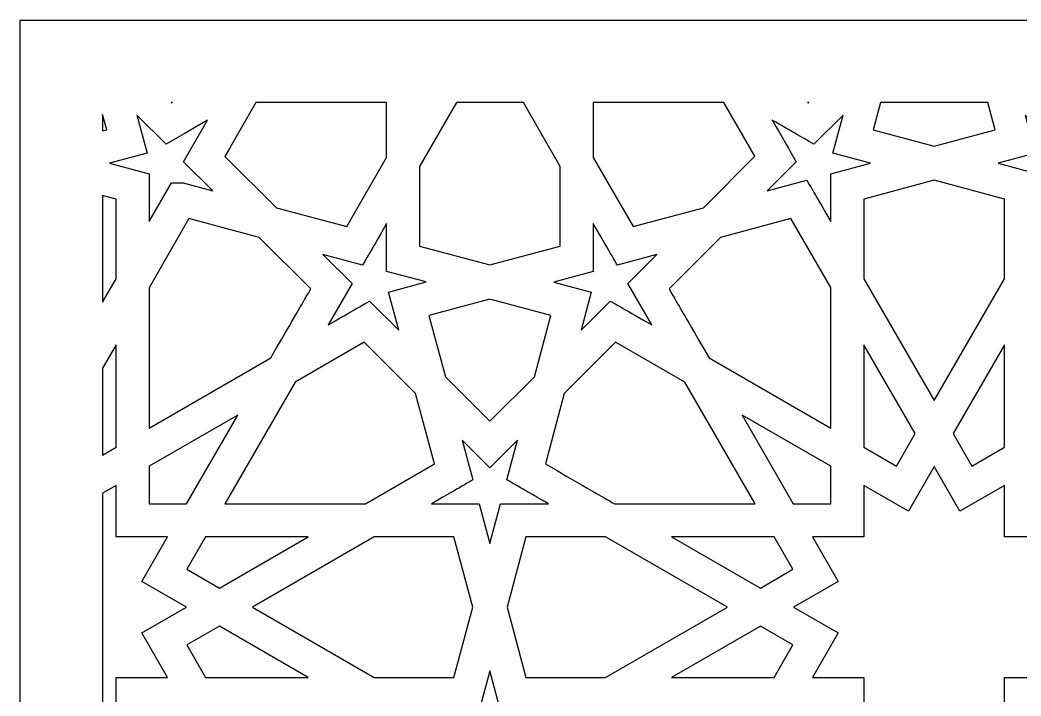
# Model space of a CAD drawing. Header units: millimetres. Extents: x -64 to 64, y -64 to 64.
# Drawn here: x -63.5 to -16.7, y 31.87 to 63.5 of the extents above; entities that cross this region are included whole.
import ezdxf

# ---------------------------------------------------------------- set-up
doc = ezdxf.new("R2010")
doc.units = ezdxf.units.MM
doc.header["$MEASUREMENT"] = 0
doc.layers.add('layer 1', color=7, linetype='Continuous')

msp = doc.modelspace()

# ---------------------------------------------------------------- linework, layer by layer
at = {"layer": 'layer 1', "color": 250}
for points, knots in [([(63.5, 63.5004), (63.5, 63.5004), (-63.5, 63.5004), (-63.5, 63.5004), (-63.5, 63.5004), (-63.5, 63.5004), (-63.5, -63.5), (-63.5, -63.5), (-63.5, -63.5), (-63.5, -63.5), (63.5, -63.5), (63.5, -63.5), (63.5, -63.5), (63.5, -57.5078), (63.5, 58.6684), (63.5, 63.5004)], [0, 0, 0, 0, 0.2, 0.2, 0.2, 0.2, 0.4, 0.4, 0.4, 0.4, 0.6, 0.6, 0.6, 0.6, 1, 1, 1, 1]), ([(-56.3766, 59.6417), (-56.3766, 59.6417), (-56.4154, 59.6184), (-56.4154, 59.6184), (-56.4154, 59.6184), (-56.4154, 59.6184), (-56.4385, 59.6417), (-56.4385, 59.6417), (-56.4385, 59.6417), (-56.4385, 59.6417), (-56.3766, 59.6417), (-56.3766, 59.6417)], [0, 0, 0, 0, 0.25, 0.25, 0.25, 0.25, 0.5, 0.5, 0.5, 0.5, 1, 1, 1, 1]), ([(-53.7104, 57.4883), (-53.7104, 57.4883), (-52.4678, 59.6417), (-52.4678, 59.6417), (-52.4678, 59.6417), (-52.4678, 59.6417), (-46.3633, 59.6417), (-46.3633, 59.6417), (-46.3633, 59.6417), (-46.3633, 59.6417), (-46.3633, 57.0639), (-46.3633, 57.0639), (-46.3633, 57.0639), (-46.3633, 57.0639), (-48.2271, 53.8342), (-48.2271, 53.8342), (-48.2271, 53.8342), (-48.2271, 53.8342), (-51.5147, 54.7176), (-51.5147, 54.7176), (-51.5147, 54.7176), (-51.5147, 54.7176), (-53.9226, 57.1218), (-53.9226, 57.1218), (-53.9226, 57.1218), (-53.9226, 57.1218), (-53.7104, 57.4883), (-53.7104, 57.4883)], [0, 0, 0, 0, 0.125, 0.125, 0.125, 0.125, 0.25, 0.25, 0.25, 0.25, 0.375, 0.375, 0.375, 0.375, 0.5, 0.5, 0.5, 0.5, 0.625, 0.625, 0.625, 0.625, 0.75, 0.75, 0.75, 0.75, 1, 1, 1, 1]), ([(-44.8197, 56.6512), (-44.8197, 56.6512), (-43.0911, 59.6417), (-43.0911, 59.6417), (-43.0911, 59.6417), (-43.0911, 59.6417), (-39.9655, 59.6417), (-39.9655, 59.6417), (-39.9655, 59.6417), (-39.9655, 59.6417), (-38.2404, 56.6512), (-38.2404, 56.6512), (-38.2404, 56.6512), (-38.2404, 56.6512), (-38.2404, 52.9234), (-38.2404, 52.9234), (-38.2404, 52.9234), (-38.2404, 52.9234), (-41.5282, 52.0397), (-41.5282, 52.0397), (-41.5282, 52.0397), (-41.5282, 52.0397), (-44.8197, 52.9234), (-44.8197, 52.9234), (-44.8197, 52.9234), (-44.8197, 52.9234), (-44.8197, 56.6512), (-44.8197, 56.6512)], [0, 0, 0, 0, 0.125, 0.125, 0.125, 0.125, 0.25, 0.25, 0.25, 0.25, 0.375, 0.375, 0.375, 0.375, 0.5, 0.5, 0.5, 0.5, 0.625, 0.625, 0.625, 0.625, 0.75, 0.75, 0.75, 0.75, 1, 1, 1, 1]), ([(-36.6969, 59.6417), (-36.6969, 59.6417), (-30.5924, 59.6417), (-30.5924, 59.6417), (-30.5924, 59.6417), (-30.5924, 59.6417), (-29.1376, 57.1257), (-29.1376, 57.1257), (-29.1376, 57.1257), (-29.1376, 57.1257), (-31.5454, 54.7176), (-31.5454, 54.7176), (-31.5454, 54.7176), (-31.5454, 54.7176), (-34.8333, 53.8342), (-34.8333, 53.8342), (-34.8333, 53.8342), (-34.8333, 53.8342), (-36.6969, 57.0639), (-36.6969, 57.0639), (-36.6969, 57.0639), (-36.6969, 57.0639), (-36.6969, 59.6417), (-36.6969, 59.6417)], [0, 0, 0, 0, 0.1428571, 0.1428571, 0.1428571, 0.1428571, 0.2857143, 0.2857143, 0.2857143, 0.2857143, 0.4285714, 0.4285714, 0.4285714, 0.4285714, 0.5714286, 0.5714286, 0.5714286, 0.5714286, 0.7142857, 0.7142857, 0.7142857, 0.7142857, 1, 1, 1, 1]), ([(-26.6178, 59.6417), (-26.6178, 59.6417), (-26.6411, 59.6184), (-26.6411, 59.6184), (-26.6411, 59.6184), (-26.6411, 59.6184), (-26.6795, 59.6417), (-26.6795, 59.6417), (-26.6795, 59.6417), (-26.6795, 59.6417), (-26.6178, 59.6417), (-26.6178, 59.6417)], [0, 0, 0, 0, 0.25, 0.25, 0.25, 0.25, 0.5, 0.5, 0.5, 0.5, 1, 1, 1, 1]), ([(-23.2646, 59.6417), (-23.2646, 59.6417), (-18.2559, 59.6417), (-18.2559, 59.6417), (-18.2559, 59.6417), (-18.2559, 59.6417), (-17.9126, 58.3604), (-17.9126, 58.3604), (-17.9126, 58.3604), (-17.9126, 58.3604), (-20.7525, 57.6001), (-20.7525, 57.6001), (-20.7525, 57.6001), (-20.7525, 57.6001), (-23.6079, 58.3643), (-23.6079, 58.3643), (-23.6079, 58.3643), (-23.6079, 58.3643), (-23.2646, 59.6417), (-23.2646, 59.6417)], [0, 0, 0, 0, 0.1666667, 0.1666667, 0.1666667, 0.1666667, 0.3333333, 0.3333333, 0.3333333, 0.3333333, 0.5, 0.5, 0.5, 0.5, 0.6666667, 0.6666667, 0.6666667, 0.6666667, 1, 1, 1, 1]), ([(-59.6412, 59.086), (-59.6412, 59.086), (-59.4483, 58.3643), (-59.4483, 58.3643), (-59.4483, 58.3643), (-59.4483, 58.3643), (-59.6412, 58.3142), (-59.6412, 58.3142), (-59.6412, 58.3142), (-59.6412, 58.3142), (-59.6412, 59.086), (-59.6412, 59.086)], [0, 0, 0, 0, 0.25, 0.25, 0.25, 0.25, 0.5, 0.5, 0.5, 0.5, 1, 1, 1, 1]), ([(-57.5575, 57.2721), (-57.5575, 57.2721), (-58.0361, 59.055), (-58.0361, 59.055), (-58.0361, 59.055), (-58.0361, 59.055), (-56.67, 57.689), (-56.67, 57.689), (-56.67, 57.689), (-56.67, 57.689), (-56.1569, 57.9861), (-56.1569, 57.9861), (-56.1569, 57.9861), (-56.1569, 57.9861), (-55.8287, 58.1752), (-55.8287, 58.1752), (-55.8287, 58.1752), (-55.8287, 58.1752), (-54.7329, 58.8081), (-54.7329, 58.8081), (-54.7329, 58.8081), (-54.7329, 58.8081), (-55.5548, 57.3842), (-55.5548, 57.3842), (-55.5548, 57.3842), (-55.5548, 57.3842), (-55.8519, 56.871), (-55.8519, 56.871), (-55.8519, 56.871), (-55.8519, 56.871), (-54.4897, 55.5089), (-54.4897, 55.5089), (-54.4897, 55.5089), (-54.4897, 55.5089), (-55.8752, 55.8793), (-55.8752, 55.8793), (-55.8752, 55.8793), (-55.8752, 55.8793), (-56.4191, 55.8793), (-56.4191, 55.8793), (-56.4191, 55.8793), (-56.4191, 55.8793), (-57.4687, 54.0657), (-57.4687, 54.0657), (-57.4687, 54.0657), (-57.4687, 54.0657), (-57.4687, 56.3076), (-57.4687, 56.3076), (-57.4687, 56.3076), (-57.4687, 56.3076), (-59.3132, 56.8015), (-59.3132, 56.8015), (-59.3132, 56.8015), (-59.3132, 56.8015), (-57.5575, 57.2721), (-57.5575, 57.2721)], [0, 0, 0, 0, 0.0666667, 0.0666667, 0.0666667, 0.0666667, 0.1333333, 0.1333333, 0.1333333, 0.1333333, 0.2, 0.2, 0.2, 0.2, 0.2666667, 0.2666667, 0.2666667, 0.2666667, 0.3333333, 0.3333333, 0.3333333, 0.3333333, 0.4, 0.4, 0.4, 0.4, 0.4666667, 0.4666667, 0.4666667, 0.4666667, 0.5333333, 0.5333333, 0.5333333, 0.5333333, 0.6, 0.6, 0.6, 0.6, 0.6666667, 0.6666667, 0.6666667, 0.6666667, 0.7333333, 0.7333333, 0.7333333, 0.7333333, 0.8, 0.8, 0.8, 0.8, 0.8666667, 0.8666667, 0.8666667, 0.8666667, 1, 1, 1, 1]), ([(-27.5054, 57.3842), (-27.5054, 57.3842), (-27.5015, 57.3842), (-27.5015, 57.3842), (-27.5015, 57.3842), (-27.6278, 57.5941), (-28.2046, 58.5957), (-28.3272, 58.8081), (-28.3272, 58.8081), (-27.384, 58.2676), (-27.7943, 58.5043), (-26.3864, 57.689), (-26.3864, 57.689), (-26.3864, 57.689), (-25.0204, 59.055), (-25.0204, 59.055), (-25.0204, 59.055), (-25.0204, 59.055), (-25.4988, 57.2721), (-25.4988, 57.2721), (-25.4988, 57.2721), (-25.4988, 57.2721), (-23.7395, 56.8015), (-23.7395, 56.8015), (-23.7395, 56.8015), (-23.7395, 56.8015), (-25.5916, 56.3037), (-25.5916, 56.3037), (-25.5916, 56.3037), (-25.5916, 56.3037), (-25.5916, 54.0657), (-25.5916, 54.0657), (-25.5916, 54.0657), (-26.9483, 56.4162), (-26.0057, 54.7836), (-26.7144, 56.0066), (-26.7144, 56.0066), (-26.7144, 56.0066), (-28.5703, 55.5089), (-28.5703, 55.5089), (-28.5703, 55.5089), (-28.5703, 55.5089), (-27.2083, 56.871), (-27.2083, 56.871), (-27.2083, 56.871), (-27.2083, 56.871), (-27.5054, 57.3842), (-27.5054, 57.3842)], [0, 0, 0, 0, 0.0769231, 0.0769231, 0.0769231, 0.0769231, 0.1538462, 0.1538462, 0.1538462, 0.1538462, 0.2307692, 0.2307692, 0.2307692, 0.2307692, 0.3076923, 0.3076923, 0.3076923, 0.3076923, 0.3846154, 0.3846154, 0.3846154, 0.3846154, 0.4615385, 0.4615385, 0.4615385, 0.4615385, 0.5384615, 0.5384615, 0.5384615, 0.5384615, 0.6153846, 0.6153846, 0.6153846, 0.6153846, 0.6923077, 0.6923077, 0.6923077, 0.6923077, 0.7692308, 0.7692308, 0.7692308, 0.7692308, 0.8461538, 0.8461538, 0.8461538, 0.8461538, 1, 1, 1, 1]), ([(-16.0218, 57.2685), (-16.0218, 57.2685), (-16.5001, 59.055), (-16.5001, 59.055), (-16.5001, 59.055), (-16.5001, 59.055), (-15.1342, 57.689), (-15.1342, 57.689), (-15.1342, 57.689), (-14.0039, 58.3431), (-15.203, 57.6488), (-13.1932, 58.8081), (-13.1932, 58.8081), (-14.1584, 57.1359), (-13.9305, 57.5306), (-14.3122, 56.871), (-14.3122, 56.871), (-14.3122, 56.871), (-12.9501, 55.5089), (-12.9501, 55.5089), (-12.9501, 55.5089), (-12.9501, 55.5089), (-14.81, 56.0066), (-14.81, 56.0066), (-14.81, 56.0066), (-14.9599, 55.7368), (-14.7828, 56.0469), (-15.929, 54.0657), (-15.929, 54.0657), (-15.929, 54.0657), (-15.929, 56.3076), (-15.929, 56.3076), (-15.929, 56.3076), (-15.929, 56.3076), (-17.7698, 56.8015), (-17.7698, 56.8015), (-17.7698, 56.8015), (-17.7698, 56.8015), (-16.0218, 57.2685), (-16.0218, 57.2685)], [0, 0, 0, 0, 0.0909091, 0.0909091, 0.0909091, 0.0909091, 0.1818182, 0.1818182, 0.1818182, 0.1818182, 0.2727273, 0.2727273, 0.2727273, 0.2727273, 0.3636364, 0.3636364, 0.3636364, 0.3636364, 0.4545455, 0.4545455, 0.4545455, 0.4545455, 0.5454545, 0.5454545, 0.5454545, 0.5454545, 0.6363636, 0.6363636, 0.6363636, 0.6363636, 0.7272727, 0.7272727, 0.7272727, 0.7272727, 0.8181818, 0.8181818, 0.8181818, 0.8181818, 1, 1, 1, 1]), ([(-20.7603, 45.696), (-20.7603, 45.696), (-24.0478, 51.3916), (-24.0478, 51.3916), (-24.0478, 51.3916), (-24.0478, 51.3916), (-24.0478, 55.1191), (-24.0478, 55.1191), (-24.0478, 55.1191), (-24.0478, 55.1191), (-20.7603, 56.0028), (-20.7603, 56.0028), (-20.7603, 56.0028), (-20.7603, 56.0028), (-17.4727, 55.1229), (-17.4727, 55.1229), (-17.4727, 55.1229), (-17.4727, 55.1229), (-17.4727, 51.3916), (-17.4727, 51.3916), (-17.4727, 51.3916), (-17.4727, 51.3916), (-20.7603, 45.696), (-20.7603, 45.696)], [0, 0, 0, 0, 0.1428571, 0.1428571, 0.1428571, 0.1428571, 0.2857143, 0.2857143, 0.2857143, 0.2857143, 0.4285714, 0.4285714, 0.4285714, 0.4285714, 0.5714286, 0.5714286, 0.5714286, 0.5714286, 0.7142857, 0.7142857, 0.7142857, 0.7142857, 1, 1, 1, 1]), ([(-59.6412, 55.2926), (-59.6412, 55.2926), (-59.0123, 55.1229), (-59.0123, 55.1229), (-59.0123, 55.1229), (-59.0123, 55.1229), (-59.0123, 51.3916), (-59.0123, 51.3916), (-59.0123, 51.3916), (-59.0123, 51.3916), (-59.6412, 50.3033), (-59.6412, 50.3033), (-59.6412, 50.3033), (-59.6412, 50.3033), (-59.6412, 55.2926), (-59.6412, 55.2926)], [0, 0, 0, 0, 0.2, 0.2, 0.2, 0.2, 0.4, 0.4, 0.4, 0.4, 0.6, 0.6, 0.6, 0.6, 1, 1, 1, 1]), ([(-51.7693, 47.691), (-51.7693, 47.691), (-57.4687, 44.4031), (-57.4687, 44.4031), (-57.4687, 44.4031), (-57.4687, 44.4031), (-57.4687, 50.9746), (-57.4687, 50.9746), (-57.4687, 50.9746), (-57.4687, 50.9746), (-55.6012, 54.2085), (-55.6012, 54.2085), (-55.6012, 54.2085), (-55.6012, 54.2085), (-52.3135, 53.3287), (-52.3135, 53.3287), (-52.3135, 53.3287), (-52.3135, 53.3287), (-49.9055, 50.9207), (-49.9055, 50.9207), (-49.9055, 50.9207), (-50.577, 49.7593), (-50.222, 50.3728), (-51.7693, 47.691)], [0, 0, 0, 0, 0.1428571, 0.1428571, 0.1428571, 0.1428571, 0.2857143, 0.2857143, 0.2857143, 0.2857143, 0.4285714, 0.4285714, 0.4285714, 0.4285714, 0.5714286, 0.5714286, 0.5714286, 0.5714286, 0.7142857, 0.7142857, 0.7142857, 0.7142857, 1, 1, 1, 1]), ([(-44.5149, 51.2449), (-44.5149, 51.2449), (-46.2668, 50.7742), (-46.2668, 50.7742), (-46.2668, 50.7742), (-46.2668, 50.7742), (-45.7882, 48.9874), (-45.7882, 48.9874), (-45.7882, 48.9874), (-45.7882, 48.9874), (-47.158, 50.3534), (-47.158, 50.3534), (-47.158, 50.3534), (-47.816, 49.9724), (-47.4226, 50.1999), (-49.0954, 49.2344), (-49.0954, 49.2344), (-49.0954, 49.2344), (-47.9761, 51.1754), (-47.9761, 51.1754), (-47.9761, 51.1754), (-47.9761, 51.1754), (-49.3384, 52.5336), (-49.3384, 52.5336), (-49.3384, 52.5336), (-49.3384, 52.5336), (-47.4822, 52.0358), (-47.4822, 52.0358), (-47.4822, 52.0358), (-46.9907, 52.8849), (-47.3163, 52.3201), (-46.3633, 53.9768), (-46.3633, 53.9768), (-46.3633, 53.9768), (-46.3633, 51.7387), (-46.3633, 51.7387), (-46.3633, 51.7387), (-46.3633, 51.7387), (-44.5149, 51.2449), (-44.5149, 51.2449)], [0, 0, 0, 0, 0.0909091, 0.0909091, 0.0909091, 0.0909091, 0.1818182, 0.1818182, 0.1818182, 0.1818182, 0.2727273, 0.2727273, 0.2727273, 0.2727273, 0.3636364, 0.3636364, 0.3636364, 0.3636364, 0.4545455, 0.4545455, 0.4545455, 0.4545455, 0.5454545, 0.5454545, 0.5454545, 0.5454545, 0.6363636, 0.6363636, 0.6363636, 0.6363636, 0.7272727, 0.7272727, 0.7272727, 0.7272727, 0.8181818, 0.8181818, 0.8181818, 0.8181818, 1, 1, 1, 1]), ([(-36.6969, 51.7387), (-36.6969, 51.7387), (-36.6969, 53.9768), (-36.6969, 53.9768), (-36.6969, 53.9768), (-35.559, 52.0083), (-35.7397, 52.3236), (-35.5779, 52.0358), (-35.5779, 52.0358), (-35.5779, 52.0358), (-33.7219, 52.5336), (-33.7219, 52.5336), (-33.7219, 52.5336), (-33.7219, 52.5336), (-35.0802, 51.1754), (-35.0802, 51.1754), (-35.0802, 51.1754), (-35.0802, 51.1754), (-33.9611, 49.2344), (-33.9611, 49.2344), (-33.9611, 49.2344), (-36.2271, 50.5404), (-34.8017, 49.7166), (-35.902, 50.3534), (-35.902, 50.3534), (-35.902, 50.3534), (-37.2679, 48.9913), (-37.2679, 48.9913), (-37.2679, 48.9913), (-37.2679, 48.9913), (-36.7896, 50.77), (-36.7896, 50.77), (-36.7896, 50.77), (-36.7896, 50.77), (-38.5492, 51.241), (-38.5492, 51.241), (-38.5492, 51.241), (-38.5492, 51.241), (-36.6969, 51.7387), (-36.6969, 51.7387)], [0, 0, 0, 0, 0.0909091, 0.0909091, 0.0909091, 0.0909091, 0.1818182, 0.1818182, 0.1818182, 0.1818182, 0.2727273, 0.2727273, 0.2727273, 0.2727273, 0.3636364, 0.3636364, 0.3636364, 0.3636364, 0.4545455, 0.4545455, 0.4545455, 0.4545455, 0.5454545, 0.5454545, 0.5454545, 0.5454545, 0.6363636, 0.6363636, 0.6363636, 0.6363636, 0.7272727, 0.7272727, 0.7272727, 0.7272727, 0.8181818, 0.8181818, 0.8181818, 0.8181818, 1, 1, 1, 1]), ([(-25.5916, 44.4031), (-25.5916, 44.4031), (-31.2868, 47.691), (-31.2868, 47.691), (-31.2868, 47.691), (-32.8101, 50.3252), (-32.3554, 49.5388), (-33.1546, 50.9207), (-33.1546, 50.9207), (-33.1546, 50.9207), (-30.7468, 53.3287), (-30.7468, 53.3287), (-30.7468, 53.3287), (-30.7468, 53.3287), (-27.4553, 54.2085), (-27.4553, 54.2085), (-27.4553, 54.2085), (-27.4553, 54.2085), (-25.5916, 50.9785), (-25.5916, 50.9785), (-25.5916, 50.9785), (-25.5916, 50.9785), (-25.5916, 44.4031), (-25.5916, 44.4031)], [0, 0, 0, 0, 0.1428571, 0.1428571, 0.1428571, 0.1428571, 0.2857143, 0.2857143, 0.2857143, 0.2857143, 0.4285714, 0.4285714, 0.4285714, 0.4285714, 0.5714286, 0.5714286, 0.5714286, 0.5714286, 0.7142857, 0.7142857, 0.7142857, 0.7142857, 1, 1, 1, 1]), ([(-39.4484, 46.8073), (-39.4484, 46.8073), (-41.5282, 44.7312), (-41.5282, 44.7312), (-41.5282, 44.7312), (-41.5282, 44.7312), (-43.608, 46.8111), (-43.608, 46.8111), (-43.608, 46.8111), (-43.608, 46.8111), (-44.3799, 49.682), (-44.3799, 49.682), (-44.3799, 49.682), (-44.3799, 49.682), (-41.5359, 50.4423), (-41.5359, 50.4423), (-41.5359, 50.4423), (-41.5359, 50.4423), (-38.6804, 49.6782), (-38.6804, 49.6782), (-38.6804, 49.6782), (-38.6804, 49.6782), (-39.4484, 46.8073), (-39.4484, 46.8073)], [0, 0, 0, 0, 0.1428571, 0.1428571, 0.1428571, 0.1428571, 0.2857143, 0.2857143, 0.2857143, 0.2857143, 0.4285714, 0.4285714, 0.4285714, 0.4285714, 0.5714286, 0.5714286, 0.5714286, 0.5714286, 0.7142857, 0.7142857, 0.7142857, 0.7142857, 1, 1, 1, 1]), ([(-59.6412, 47.2161), (-59.6412, 47.2161), (-59.0123, 48.3045), (-59.0123, 48.3045), (-59.0123, 48.3045), (-59.0123, 48.3045), (-59.0123, 43.512), (-59.0123, 43.512), (-59.0123, 43.512), (-59.0123, 43.512), (-59.6412, 43.1454), (-59.6412, 43.1454), (-59.6412, 43.1454), (-59.6412, 43.1454), (-59.6412, 47.2161), (-59.6412, 47.2161)], [0, 0, 0, 0, 0.2, 0.2, 0.2, 0.2, 0.4, 0.4, 0.4, 0.4, 0.6, 0.6, 0.6, 0.6, 1, 1, 1, 1]), ([(-44.1214, 42.7284), (-44.1214, 42.7284), (-47.3509, 40.8647), (-47.3509, 40.8647), (-47.3509, 40.8647), (-47.3509, 40.8647), (-53.9303, 40.8647), (-53.9303, 40.8647), (-53.9303, 40.8647), (-53.9303, 40.8647), (-50.6426, 46.5603), (-50.6426, 46.5603), (-50.6426, 46.5603), (-50.6426, 46.5603), (-47.4091, 48.424), (-47.4091, 48.424), (-47.4091, 48.424), (-47.4091, 48.424), (-45.0049, 46.0202), (-45.0049, 46.0202), (-45.0049, 46.0202), (-45.0049, 46.0202), (-44.1214, 42.7284), (-44.1214, 42.7284)], [0, 0, 0, 0, 0.1428571, 0.1428571, 0.1428571, 0.1428571, 0.2857143, 0.2857143, 0.2857143, 0.2857143, 0.4285714, 0.4285714, 0.4285714, 0.4285714, 0.5714286, 0.5714286, 0.5714286, 0.5714286, 0.7142857, 0.7142857, 0.7142857, 0.7142857, 1, 1, 1, 1]), ([(-32.4177, 46.5603), (-32.4177, 46.5603), (-29.1299, 40.8647), (-29.1299, 40.8647), (-29.1299, 40.8647), (-29.1299, 40.8647), (-35.7091, 40.8647), (-35.7091, 40.8647), (-35.7091, 40.8647), (-36.3885, 41.2591), (-35.8244, 40.9332), (-38.9351, 42.7284), (-38.9351, 42.7284), (-38.9351, 42.7284), (-38.0552, 46.0202), (-38.0552, 46.0202), (-38.0552, 46.0202), (-38.0552, 46.0202), (-35.6512, 48.424), (-35.6512, 48.424), (-35.6512, 48.424), (-35.6512, 48.424), (-32.4177, 46.5603), (-32.4177, 46.5603)], [0, 0, 0, 0, 0.1428571, 0.1428571, 0.1428571, 0.1428571, 0.2857143, 0.2857143, 0.2857143, 0.2857143, 0.4285714, 0.4285714, 0.4285714, 0.4285714, 0.5714286, 0.5714286, 0.5714286, 0.5714286, 0.7142857, 0.7142857, 0.7142857, 0.7142857, 1, 1, 1, 1]), ([(-21.6517, 44.1523), (-21.6517, 44.1523), (-22.5277, 42.6321), (-22.5277, 42.6321), (-22.5277, 42.6321), (-22.5277, 42.6321), (-24.0478, 43.512), (-24.0478, 43.512), (-24.0478, 43.512), (-24.0478, 43.512), (-24.0478, 48.3045), (-24.0478, 48.3045), (-24.0478, 48.3045), (-24.0478, 48.3045), (-21.6517, 44.1523), (-21.6517, 44.1523)], [0, 0, 0, 0, 0.2, 0.2, 0.2, 0.2, 0.4, 0.4, 0.4, 0.4, 0.6, 0.6, 0.6, 0.6, 1, 1, 1, 1]), ([(-17.4727, 48.3006), (-17.4727, 48.3006), (-17.4727, 43.512), (-17.4727, 43.512), (-17.4727, 43.512), (-17.4727, 43.512), (-18.9929, 42.6321), (-18.9929, 42.6321), (-18.9929, 42.6321), (-18.9929, 42.6321), (-19.8688, 44.1523), (-19.8688, 44.1523), (-19.8688, 44.1523), (-19.8688, 44.1523), (-17.4727, 48.3006), (-17.4727, 48.3006)], [0, 0, 0, 0, 0.2, 0.2, 0.2, 0.2, 0.4, 0.4, 0.4, 0.4, 0.6, 0.6, 0.6, 0.6, 1, 1, 1, 1]), ([(-53.3128, 45.0169), (-53.3128, 45.0169), (-55.7131, 40.8647), (-55.7131, 40.8647), (-55.7131, 40.8647), (-55.7131, 40.8647), (-57.4687, 40.8647), (-57.4687, 40.8647), (-57.4687, 40.8647), (-57.4687, 40.8647), (-57.4687, 42.6205), (-57.4687, 42.6205), (-57.4687, 42.6205), (-57.4687, 42.6205), (-53.3128, 45.0169), (-53.3128, 45.0169)], [0, 0, 0, 0, 0.2, 0.2, 0.2, 0.2, 0.4, 0.4, 0.4, 0.4, 0.6, 0.6, 0.6, 0.6, 1, 1, 1, 1]), ([(-29.7434, 45.0169), (-29.7434, 45.0169), (-25.5916, 42.6205), (-25.5916, 42.6205), (-25.5916, 42.6205), (-25.5916, 42.6205), (-25.5916, 40.8647), (-25.5916, 40.8647), (-25.5916, 40.8647), (-25.5916, 40.8647), (-27.347, 40.8647), (-27.347, 40.8647), (-27.347, 40.8647), (-27.347, 40.8647), (-29.7434, 45.0169), (-29.7434, 45.0169)], [0, 0, 0, 0, 0.2, 0.2, 0.2, 0.2, 0.4, 0.4, 0.4, 0.4, 0.6, 0.6, 0.6, 0.6, 1, 1, 1, 1]), ([(-42.8209, 43.8397), (-42.8209, 43.8397), (-41.5282, 42.5471), (-41.5282, 42.5471), (-41.5282, 42.5471), (-41.5282, 42.5471), (-40.2394, 43.8358), (-40.2394, 43.8358), (-40.2394, 43.8358), (-40.2394, 43.8358), (-40.7332, 41.9837), (-40.7332, 41.9837), (-40.7332, 41.9837), (-40.0704, 41.6052), (-40.4687, 41.8345), (-38.796, 40.8647), (-38.796, 40.8647), (-38.796, 40.8647), (-41.0343, 40.8647), (-41.0343, 40.8647), (-41.0343, 40.8647), (-41.0343, 40.8647), (-41.5282, 39.0123), (-41.5282, 39.0123), (-41.5282, 39.0123), (-41.5282, 39.0123), (-42.0259, 40.8647), (-42.0259, 40.8647), (-42.0259, 40.8647), (-42.0259, 40.8647), (-44.264, 40.8647), (-44.264, 40.8647), (-44.264, 40.8647), (-42.5851, 41.8359), (-42.9793, 41.6087), (-42.323, 41.9837), (-42.323, 41.9837), (-42.323, 41.9837), (-42.8209, 43.8397), (-42.8209, 43.8397)], [0, 0, 0, 0, 0.0909091, 0.0909091, 0.0909091, 0.0909091, 0.1818182, 0.1818182, 0.1818182, 0.1818182, 0.2727273, 0.2727273, 0.2727273, 0.2727273, 0.3636364, 0.3636364, 0.3636364, 0.3636364, 0.4545455, 0.4545455, 0.4545455, 0.4545455, 0.5454545, 0.5454545, 0.5454545, 0.5454545, 0.6363636, 0.6363636, 0.6363636, 0.6363636, 0.7272727, 0.7272727, 0.7272727, 0.7272727, 0.8181818, 0.8181818, 0.8181818, 0.8181818, 1, 1, 1, 1]), ([(-21.9643, 40.5253), (-21.9643, 40.5253), (-20.7603, 42.6089), (-20.7603, 42.6089), (-20.7603, 42.6089), (-20.7603, 42.6089), (-19.5562, 40.5253), (-19.5562, 40.5253), (-19.5562, 40.5253), (-19.5562, 40.5253), (-17.4727, 41.729), (-17.4727, 41.729), (-17.4727, 41.729), (-17.4727, 41.729), (-17.4727, 39.3213), (-17.4727, 39.3213), (-17.4727, 39.3213), (-17.4727, 39.3213), (-15.0647, 39.3213), (-15.0647, 39.3213), (-15.0647, 39.3213), (-15.0647, 39.3213), (-16.2687, 37.2375), (-16.2687, 37.2375), (-16.2687, 37.2375), (-16.2687, 37.2375), (-14.1848, 36.0334), (-14.1848, 36.0334), (-14.1848, 36.0334), (-14.1848, 36.0334), (-16.2687, 34.8298), (-16.2687, 34.8298), (-16.2687, 34.8298), (-16.2687, 34.8298), (-15.0647, 32.742), (-15.0647, 32.742), (-15.0647, 32.742), (-15.0647, 32.742), (-17.4727, 32.742), (-17.4727, 32.742), (-17.4727, 32.742), (-17.4727, 32.742), (-17.4727, 30.3378), (-17.4727, 30.3378), (-17.4727, 30.3378), (-17.4727, 30.3378), (-19.5562, 31.5419), (-19.5562, 31.5419), (-19.5562, 31.5419), (-19.5562, 31.5419), (-20.7603, 29.4545), (-20.7603, 29.4545), (-20.7603, 29.4545), (-20.7603, 29.4545), (-21.9643, 31.5419), (-21.9643, 31.5419), (-21.9643, 31.5419), (-21.9643, 31.5419), (-24.0478, 30.3378), (-24.0478, 30.3378), (-24.0478, 30.3378), (-24.0478, 30.3378), (-24.0478, 32.742), (-24.0478, 32.742), (-24.0478, 32.742), (-24.0478, 32.742), (-26.4559, 32.742), (-26.4559, 32.742), (-26.4559, 32.742), (-26.4559, 32.742), (-25.2518, 34.8298), (-25.2518, 34.8298), (-25.2518, 34.8298), (-25.2518, 34.8298), (-27.3357, 36.0334), (-27.3357, 36.0334), (-27.3357, 36.0334), (-27.3357, 36.0334), (-25.2518, 37.2375), (-25.2518, 37.2375), (-25.2518, 37.2375), (-25.2518, 37.2375), (-26.4559, 39.3213), (-26.4559, 39.3213), (-26.4559, 39.3213), (-26.4559, 39.3213), (-24.0478, 39.3213), (-24.0478, 39.3213), (-24.0478, 39.3213), (-24.0478, 39.3213), (-24.0478, 41.729), (-24.0478, 41.729), (-24.0478, 41.729), (-24.0478, 41.729), (-21.9643, 40.5253), (-21.9643, 40.5253)], [0, 0, 0, 0, 0.04, 0.04, 0.04, 0.04, 0.08, 0.08, 0.08, 0.08, 0.12, 0.12, 0.12, 0.12, 0.16, 0.16, 0.16, 0.16, 0.2, 0.2, 0.2, 0.2, 0.24, 0.24, 0.24, 0.24, 0.28, 0.28, 0.28, 0.28, 0.32, 0.32, 0.32, 0.32, 0.36, 0.36, 0.36, 0.36, 0.4, 0.4, 0.4, 0.4, 0.44, 0.44, 0.44, 0.44, 0.48, 0.48, 0.48, 0.48, 0.52, 0.52, 0.52, 0.52, 0.56, 0.56, 0.56, 0.56, 0.6, 0.6, 0.6, 0.6, 0.64, 0.64, 0.64, 0.64, 0.68, 0.68, 0.68, 0.68, 0.72, 0.72, 0.72, 0.72, 0.76, 0.76, 0.76, 0.76, 0.8, 0.8, 0.8, 0.8, 0.84, 0.84, 0.84, 0.84, 0.88, 0.88, 0.88, 0.88, 0.92, 0.92, 0.92, 0.92, 1, 1, 1, 1]), ([(-59.6412, 41.3664), (-59.6412, 41.3664), (-59.0123, 41.729), (-59.0123, 41.729), (-59.0123, 41.729), (-59.0123, 41.729), (-59.0123, 39.3213), (-59.0123, 39.3213), (-59.0123, 39.3213), (-59.0123, 39.3213), (-56.6044, 39.3213), (-56.6044, 39.3213), (-56.6044, 39.3213), (-56.6044, 39.3213), (-57.8046, 37.2375), (-57.8046, 37.2375), (-57.8046, 37.2375), (-57.8046, 37.2375), (-55.7208, 36.0334), (-55.7208, 36.0334), (-55.7208, 36.0334), (-55.7208, 36.0334), (-57.8046, 34.8298), (-57.8046, 34.8298), (-57.8046, 34.8298), (-57.8046, 34.8298), (-56.6044, 32.742), (-56.6044, 32.742), (-56.6044, 32.742), (-56.6044, 32.742), (-59.0123, 32.742), (-59.0123, 32.742), (-59.0123, 32.742), (-59.0123, 32.742), (-59.0123, 30.3378), (-59.0123, 30.3378), (-59.0123, 30.3378), (-59.0123, 30.3378), (-59.6412, 30.7008), (-59.6412, 30.7008), (-59.6412, 30.7008), (-59.6412, 30.7008), (-59.6412, 41.3664), (-59.6412, 41.3664)], [0, 0, 0, 0, 0.0833333, 0.0833333, 0.0833333, 0.0833333, 0.1666667, 0.1666667, 0.1666667, 0.1666667, 0.25, 0.25, 0.25, 0.25, 0.3333333, 0.3333333, 0.3333333, 0.3333333, 0.4166667, 0.4166667, 0.4166667, 0.4166667, 0.5, 0.5, 0.5, 0.5, 0.5833333, 0.5833333, 0.5833333, 0.5833333, 0.6666667, 0.6666667, 0.6666667, 0.6666667, 0.75, 0.75, 0.75, 0.75, 0.8333333, 0.8333333, 0.8333333, 0.8333333, 1, 1, 1, 1]), ([(-54.1773, 36.9249), (-54.1773, 36.9249), (-55.6977, 37.8008), (-55.6977, 37.8008), (-55.6977, 37.8008), (-55.6977, 37.8008), (-54.8217, 39.3213), (-54.8217, 39.3213), (-54.8217, 39.3213), (-54.8217, 39.3213), (-50.0251, 39.3213), (-50.0251, 39.3213), (-50.0251, 39.3213), (-50.0251, 39.3213), (-54.1773, 36.9249), (-54.1773, 36.9249)], [0, 0, 0, 0, 0.2, 0.2, 0.2, 0.2, 0.4, 0.4, 0.4, 0.4, 0.6, 0.6, 0.6, 0.6, 1, 1, 1, 1]), ([(-43.2107, 39.3213), (-43.2107, 39.3213), (-42.327, 36.0334), (-42.327, 36.0334), (-42.327, 36.0334), (-42.327, 36.0334), (-43.2107, 32.742), (-43.2107, 32.742), (-43.2107, 32.742), (-43.2107, 32.742), (-46.9382, 32.742), (-46.9382, 32.742), (-46.9382, 32.742), (-46.9382, 32.742), (-52.6337, 36.0334), (-52.6337, 36.0334), (-52.6337, 36.0334), (-52.6337, 36.0334), (-46.9382, 39.3213), (-46.9382, 39.3213), (-46.9382, 39.3213), (-46.9382, 39.3213), (-43.2107, 39.3213), (-43.2107, 39.3213)], [0, 0, 0, 0, 0.1428571, 0.1428571, 0.1428571, 0.1428571, 0.2857143, 0.2857143, 0.2857143, 0.2857143, 0.4285714, 0.4285714, 0.4285714, 0.4285714, 0.5714286, 0.5714286, 0.5714286, 0.5714286, 0.7142857, 0.7142857, 0.7142857, 0.7142857, 1, 1, 1, 1]), ([(-30.4264, 36.0334), (-30.4264, 36.0334), (-36.1221, 32.742), (-36.1221, 32.742), (-36.1221, 32.742), (-36.1221, 32.742), (-39.8497, 32.742), (-39.8497, 32.742), (-39.8497, 32.742), (-39.8497, 32.742), (-40.7294, 36.0334), (-40.7294, 36.0334), (-40.7294, 36.0334), (-40.7294, 36.0334), (-39.8497, 39.3213), (-39.8497, 39.3213), (-39.8497, 39.3213), (-39.8497, 39.3213), (-36.1221, 39.3213), (-36.1221, 39.3213), (-36.1221, 39.3213), (-36.1221, 39.3213), (-30.4264, 36.0334), (-30.4264, 36.0334)], [0, 0, 0, 0, 0.1428571, 0.1428571, 0.1428571, 0.1428571, 0.2857143, 0.2857143, 0.2857143, 0.2857143, 0.4285714, 0.4285714, 0.4285714, 0.4285714, 0.5714286, 0.5714286, 0.5714286, 0.5714286, 0.7142857, 0.7142857, 0.7142857, 0.7142857, 1, 1, 1, 1]), ([(-27.3625, 37.8008), (-27.3625, 37.8008), (-28.8829, 36.9249), (-28.8829, 36.9249), (-28.8829, 36.9249), (-28.8829, 36.9249), (-33.035, 39.3213), (-33.035, 39.3213), (-33.035, 39.3213), (-33.035, 39.3213), (-28.2385, 39.3213), (-28.2385, 39.3213), (-28.2385, 39.3213), (-28.2385, 39.3213), (-27.3625, 37.8008), (-27.3625, 37.8008)], [0, 0, 0, 0, 0.2, 0.2, 0.2, 0.2, 0.4, 0.4, 0.4, 0.4, 0.6, 0.6, 0.6, 0.6, 1, 1, 1, 1]), ([(-54.1773, 35.142), (-54.1773, 35.142), (-50.0251, 32.742), (-50.0251, 32.742), (-50.0251, 32.742), (-50.0251, 32.742), (-54.8217, 32.742), (-54.8217, 32.742), (-54.8217, 32.742), (-54.8217, 32.742), (-55.6977, 34.2625), (-55.6977, 34.2625), (-55.6977, 34.2625), (-55.6977, 34.2625), (-54.1773, 35.142), (-54.1773, 35.142)], [0, 0, 0, 0, 0.2, 0.2, 0.2, 0.2, 0.4, 0.4, 0.4, 0.4, 0.6, 0.6, 0.6, 0.6, 1, 1, 1, 1]), ([(-33.035, 32.742), (-33.035, 32.742), (-28.8829, 35.142), (-28.8829, 35.142), (-28.8829, 35.142), (-28.8829, 35.142), (-27.3625, 34.2625), (-27.3625, 34.2625), (-27.3625, 34.2625), (-27.3625, 34.2625), (-28.2385, 32.742), (-28.2385, 32.742), (-28.2385, 32.742), (-28.2385, 32.742), (-33.035, 32.742), (-33.035, 32.742)], [0, 0, 0, 0, 0.2, 0.2, 0.2, 0.2, 0.4, 0.4, 0.4, 0.4, 0.6, 0.6, 0.6, 0.6, 1, 1, 1, 1]), ([(-40.7332, 30.0792), (-40.7332, 30.0792), (-40.2317, 28.2004), (-40.2317, 28.2004), (-40.2317, 28.2004), (-40.2317, 28.2004), (-41.5321, 29.5007), (-41.5321, 29.5007), (-41.5321, 29.5007), (-41.5321, 29.5007), (-42.8286, 28.2039), (-42.8286, 28.2039), (-42.8286, 28.2039), (-42.8286, 28.2039), (-42.323, 30.0792), (-42.323, 30.0792), (-42.323, 30.0792), (-42.9828, 30.4613), (-42.5876, 30.2334), (-44.264, 31.1983), (-44.264, 31.1983), (-44.264, 31.1983), (-42.0259, 31.1983), (-42.0259, 31.1983), (-42.0259, 31.1983), (-42.0259, 31.1983), (-41.5282, 33.0507), (-41.5282, 33.0507), (-41.5282, 33.0507), (-41.5282, 33.0507), (-41.0343, 31.1983), (-41.0343, 31.1983), (-41.0343, 31.1983), (-41.0343, 31.1983), (-38.796, 31.1983), (-38.796, 31.1983), (-38.796, 31.1983), (-40.4686, 30.2331), (-40.0738, 30.4613), (-40.7332, 30.0792)], [0, 0, 0, 0, 0.0909091, 0.0909091, 0.0909091, 0.0909091, 0.1818182, 0.1818182, 0.1818182, 0.1818182, 0.2727273, 0.2727273, 0.2727273, 0.2727273, 0.3636364, 0.3636364, 0.3636364, 0.3636364, 0.4545455, 0.4545455, 0.4545455, 0.4545455, 0.5454545, 0.5454545, 0.5454545, 0.5454545, 0.6363636, 0.6363636, 0.6363636, 0.6363636, 0.7272727, 0.7272727, 0.7272727, 0.7272727, 0.8181818, 0.8181818, 0.8181818, 0.8181818, 1, 1, 1, 1])]:
    msp.add_open_spline(points, degree=3, knots=knots, dxfattribs=at)

doc.saveas('drawing.dxf')
